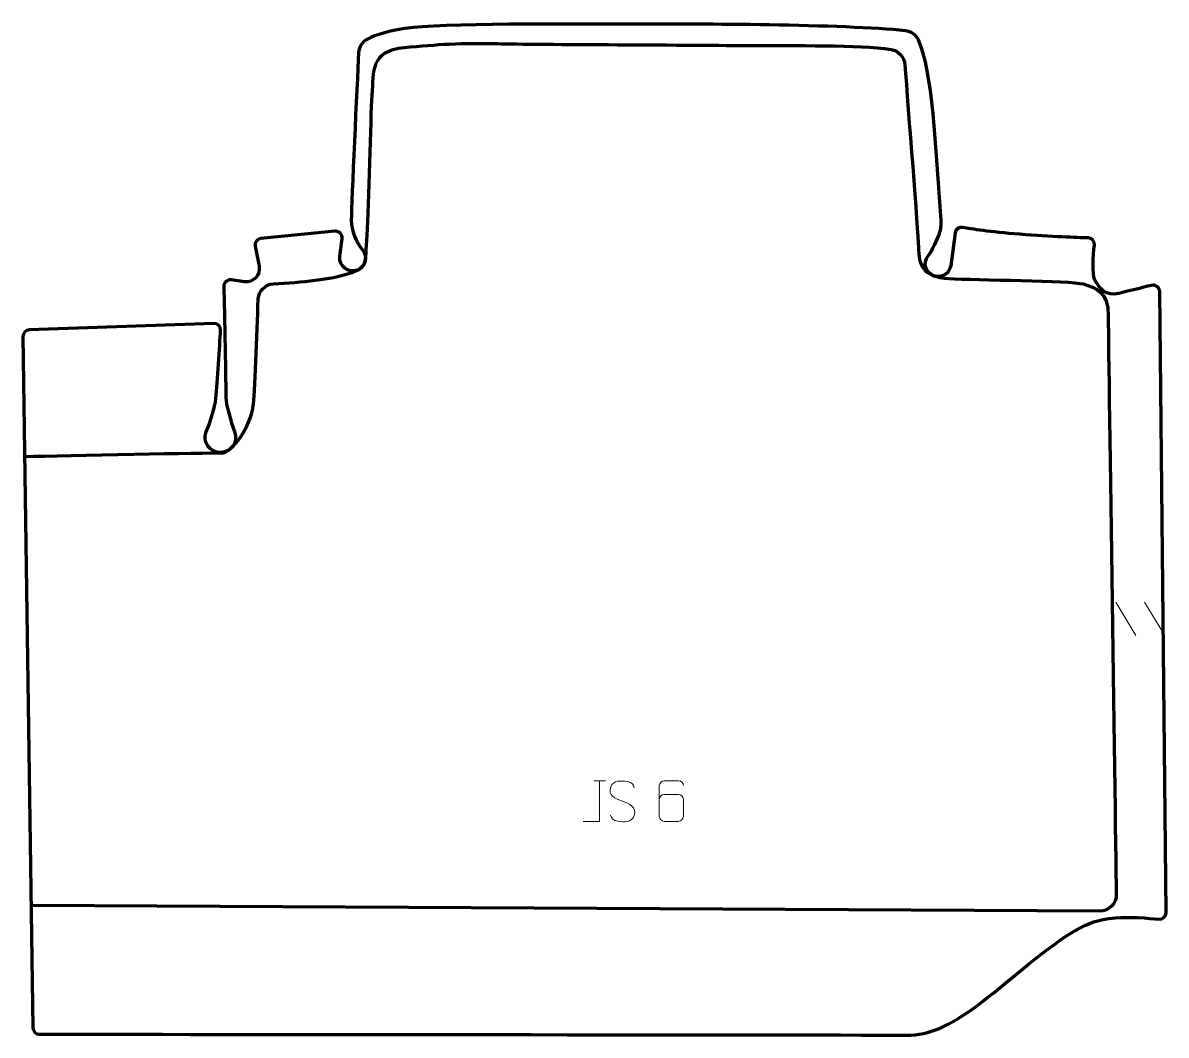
# Model space of a CAD drawing. Header units: millimetres. Extents: x -351 to 350, y -309 to 312.
import ezdxf

# ---------------------------------------------------------------- set-up
doc = ezdxf.new("R2010")
doc.units = ezdxf.units.MM
doc.header["$MEASUREMENT"] = 0
doc.layers.add('layer 1', color=7, linetype='Continuous')
doc.layers.add('layer 2', color=7, linetype='Continuous')

msp = doc.modelspace()

# ---------------------------------------------------------------- linework, layer by layer
at = {"layer": 'layer 1', "color": 230, "lineweight": 200}
msp.add_open_spline([(-345.1095, -304.7586), (-345.1095, -304.7586), (-351.177, 119.3443), (-351.177, 119.3443), (-351.177, 119.3443), (-351.2082, 121.5207), (-349.4933, 123.3228), (-347.318, 123.3991), (-347.318, 123.3991), (-347.318, 123.3991), (-234.017, 127.3843), (-234.017, 127.3843), (-234.017, 127.3843), (-231.6586, 127.4676), (-229.7412, 125.5017), (-229.8836, 123.1459), (-229.8836, 123.1459), (-230.454, 113.7209), (-231.8301, 91.597), (-232.774, 81.4877), (-232.774, 81.4877), (-233.353, 75.2845), (-236.0535, 67.5446), (-238.6911, 60.8523), (-238.6911, 60.8523), (-241.1366, 54.6473), (-236.4213, 47.9688), (-229.7553, 48.1837), (-229.7553, 48.1837), (-229.7553, 48.1837), (-229.6957, 48.1854), (-229.6957, 48.1854), (-229.6957, 48.1854), (-223.4821, 48.3857), (-219.2126, 54.5206), (-221.1967, 60.4123), (-221.1967, 60.4123), (-223.8359, 68.2495), (-226.6991, 77.6015), (-226.6632, 81.9931), (-226.6632, 81.9931), (-226.608, 88.7227), (-227.5868, 135.045), (-227.9091, 150.0489), (-227.9091, 150.0489), (-227.962, 152.507), (-225.8059, 154.4279), (-223.3701, 154.096), (-223.3701, 154.096), (-223.3701, 154.096), (-215.2191, 152.9854), (-215.2191, 152.9854), (-215.2191, 152.9854), (-209.793, 152.2463), (-205.2446, 157.0553), (-206.285, 162.4322), (-206.285, 162.4322), (-206.285, 162.4322), (-208.6573, 174.6917), (-208.6573, 174.6917), (-208.6573, 174.6917), (-209.1051, 177.005), (-207.4663, 179.2019), (-205.1216, 179.4325), (-205.1216, 179.4325), (-205.1216, 179.4325), (-159.717, 183.8969), (-159.717, 183.8969), (-159.717, 183.8969), (-157.1741, 184.1467), (-155.0519, 181.9808), (-155.3538, 179.4432), (-155.3538, 179.4432), (-155.3538, 179.4432), (-156.74, 168.4112), (-156.74, 168.4112), (-156.74, 168.4112), (-157.4424, 162.5094), (-151.6193, 157.976), (-146.0702, 160.1048), (-146.0702, 160.1048), (-146.0702, 160.1048), (-146.0691, 160.1051), (-146.0691, 160.1051), (-146.0691, 160.1051), (-140.9907, 162.0529), (-139.3451, 168.4397), (-142.8723, 172.5807), (-142.8723, 172.5807), (-146.5741, 176.9268), (-149.7677, 184.5679), (-149.7173, 190.7265), (-149.7173, 190.7265), (-149.6252, 201.968), (-146.1511, 273.7831), (-145.1926, 293.426), (-145.1926, 293.426), (-145.0179, 296.9973), (-142.9549, 300.2116), (-139.7642, 301.8255), (-139.7642, 301.8255), (-134.9572, 304.2573), (-126.2698, 307.3556), (-111.5544, 308.9374), (-111.5544, 308.9374), (-85.1615, 311.7746), (-0.0937, 310.8), (29.8857, 310.9708), (29.8857, 310.9708), (58.4781, 311.1338), (153.3447, 310.8802), (190.283, 306.9326), (190.283, 306.9326), (193.7408, 306.5631), (196.7735, 304.4222), (198.2386, 301.2686), (198.2386, 301.2686), (207.1183, 282.1531), (208.7502, 236.6546), (212.1888, 190.526), (212.1888, 190.526), (212.388, 187.8501), (212.0689, 185.155), (211.1965, 182.6178), (211.1965, 182.6178), (209.5872, 177.9374), (207.0051, 172.4163), (204.1534, 168.7593), (204.1534, 168.7593), (200.9354, 164.6324), (202.5914, 158.5624), (207.4925, 156.7273), (207.4925, 156.7273), (207.5772, 156.6956), (207.6617, 156.6641), (207.7461, 156.6328), (207.7461, 156.6328), (212.3592, 154.9182), (217.376, 157.9111), (218.082, 162.7815), (218.082, 162.7815), (218.082, 162.7815), (220.7559, 182.9064), (220.7559, 182.9064), (220.7559, 182.9064), (221.082, 185.157), (223.2151, 186.6858), (225.4501, 186.2639), (225.4501, 186.2639), (230.8353, 185.2478), (241.8743, 183.5211), (260.4649, 182.0925), (260.4649, 182.0925), (280.5112, 180.5517), (295.4108, 180.0282), (302.3943, 179.8542), (302.3943, 179.8542), (304.7328, 179.7959), (306.5202, 177.752), (306.2638, 175.4263), (306.2638, 175.4263), (305.5668, 169.1037), (304.6532, 157.7101), (306.5892, 153.9571), (306.5892, 153.9571), (309.3216, 148.661), (313.1686, 143.9108), (321.2336, 145.7876), (321.2336, 145.7876), (326.5402, 147.0227), (335.7004, 149.3074), (341.346, 150.7259), (341.346, 150.7259), (343.8553, 151.3567), (346.2914, 149.4743), (346.3178, 146.8871), (346.3178, 146.8871), (346.3178, 146.8871), (350.2367, -234.1148), (350.2367, -234.1148), (350.2367, -234.1148), (350.2613, -236.495), (348.2174, -238.3695), (345.8486, -238.137), (345.8486, -238.137), (339.373, -237.5008), (327.2298, -236.5303), (319.2061, -237.2467), (319.2061, -237.2467), (307.8172, -238.2637), (298.0917, -239.5718), (265.6768, -265.9536), (265.6768, -265.9536), (239.0925, -287.5898), (227.1619, -298.1441), (211.1424, -305.1188), (211.1424, -305.1188), (204.8325, -307.8661), (198.0151, -309.2546), (191.1334, -309.2352), (191.1334, -309.2352), (122.3537, -309.0426), (-296.0306, -308.7343), (-341.1158, -308.7012), (-341.1158, -308.7012), (-343.3016, -308.6999), (-345.0784, -306.944), (-345.1095, -304.7586)], degree=3, knots=[0, 0, 0, 0, 0.01886792, 0.01886792, 0.01886792, 0.01886792, 0.03773585, 0.03773585, 0.03773585, 0.03773585, 0.05660377, 0.05660377, 0.05660377, 0.05660377, 0.0754717, 0.0754717, 0.0754717, 0.0754717, 0.09433962, 0.09433962, 0.09433962, 0.09433962, 0.11320755, 0.11320755, 0.11320755, 0.11320755, 0.13207547, 0.13207547, 0.13207547, 0.13207547, 0.1509434, 0.1509434, 0.1509434, 0.1509434, 0.16981132, 0.16981132, 0.16981132, 0.16981132, 0.18867925, 0.18867925, 0.18867925, 0.18867925, 0.20754717, 0.20754717, 0.20754717, 0.20754717, 0.22641509, 0.22641509, 0.22641509, 0.22641509, 0.24528302, 0.24528302, 0.24528302, 0.24528302, 0.26415094, 0.26415094, 0.26415094, 0.26415094, 0.28301887, 0.28301887, 0.28301887, 0.28301887, 0.30188679, 0.30188679, 0.30188679, 0.30188679, 0.32075472, 0.32075472, 0.32075472, 0.32075472, 0.33962264, 0.33962264, 0.33962264, 0.33962264, 0.35849057, 0.35849057, 0.35849057, 0.35849057, 0.37735849, 0.37735849, 0.37735849, 0.37735849, 0.39622642, 0.39622642, 0.39622642, 0.39622642, 0.41509434, 0.41509434, 0.41509434, 0.41509434, 0.43396226, 0.43396226, 0.43396226, 0.43396226, 0.45283019, 0.45283019, 0.45283019, 0.45283019, 0.47169811, 0.47169811, 0.47169811, 0.47169811, 0.49056604, 0.49056604, 0.49056604, 0.49056604, 0.50943396, 0.50943396, 0.50943396, 0.50943396, 0.52830189, 0.52830189, 0.52830189, 0.52830189, 0.54716981, 0.54716981, 0.54716981, 0.54716981, 0.56603774, 0.56603774, 0.56603774, 0.56603774, 0.58490566, 0.58490566, 0.58490566, 0.58490566, 0.60377358, 0.60377358, 0.60377358, 0.60377358, 0.62264151, 0.62264151, 0.62264151, 0.62264151, 0.64150943, 0.64150943, 0.64150943, 0.64150943, 0.66037736, 0.66037736, 0.66037736, 0.66037736, 0.67924528, 0.67924528, 0.67924528, 0.67924528, 0.69811321, 0.69811321, 0.69811321, 0.69811321, 0.71698113, 0.71698113, 0.71698113, 0.71698113, 0.73584906, 0.73584906, 0.73584906, 0.73584906, 0.75471698, 0.75471698, 0.75471698, 0.75471698, 0.77358491, 0.77358491, 0.77358491, 0.77358491, 0.79245283, 0.79245283, 0.79245283, 0.79245283, 0.81132075, 0.81132075, 0.81132075, 0.81132075, 0.83018868, 0.83018868, 0.83018868, 0.83018868, 0.8490566, 0.8490566, 0.8490566, 0.8490566, 0.86792453, 0.86792453, 0.86792453, 0.86792453, 0.88679245, 0.88679245, 0.88679245, 0.88679245, 0.90566038, 0.90566038, 0.90566038, 0.90566038, 0.9245283, 0.9245283, 0.9245283, 0.9245283, 0.94339623, 0.94339623, 0.94339623, 0.94339623, 0.96226415, 0.96226415, 0.96226415, 0.96226415, 1, 1, 1, 1], dxfattribs=at)
at = {"layer": 'layer 1', "color": 250, "lineweight": 9}
for points in [[(319.3154, -43.5291), (319.3154, -43.5291), (331.6797, -64.0734), (331.6797, -64.0734)], [(337.0453, -43.5291), (337.0453, -43.5291), (349.4096, -64.0734), (349.4096, -64.0734)], [(-0.9166, -153.2036), (-0.9166, -153.2036), (6.2516, -153.2036), (6.2516, -153.2036)]]:
    msp.add_open_spline(points, degree=3, dxfattribs=at)
for points, knots in [([(-7.3545, -178.1572), (-7.3545, -178.1572), (2.6675, -178.1572), (2.6675, -178.1572), (2.6675, -178.1572), (2.6675, -178.1572), (2.6675, -153.2036), (2.6675, -153.2036)], [0, 0, 0, 0, 0.33333333, 0.33333333, 0.33333333, 0.33333333, 1, 1, 1, 1]), ([(16.6675, -165.6804), (12.4192, -164.21), (7.5111, -162.4142), (9.5162, -156.8939), (9.5162, -156.8939), (11.0197, -152.754), (16.2333, -153.1425), (19.8369, -153.7436), (19.8369, -153.7436), (22.6975, -154.2208), (23.5622, -155.434), (23.8728, -157.5181)], [0, 0, 0, 0, 0.25, 0.25, 0.25, 0.25, 0.5, 0.5, 0.5, 0.5, 1, 1, 1, 1]), ([(54.0974, -156.1397), (54.0733, -154.8002), (52.7171, -153.147), (51.1452, -153.1813), (51.1452, -153.1813), (48.1604, -153.1816), (45.1752, -153.1816), (42.1898, -153.1813), (42.1898, -153.1813), (40.9707, -153.1664), (39.2425, -154.604), (39.2375, -156.1397), (39.2375, -156.1397), (39.2378, -162.5002), (39.2378, -168.861), (39.2375, -175.2217), (39.2375, -175.2217), (39.2422, -176.3846), (40.9707, -178.1557), (42.1898, -178.1801), (42.1898, -178.1801), (45.1752, -178.1798), (48.1604, -178.1798), (51.1452, -178.1801), (51.1452, -178.1801), (52.4233, -178.1363), (54.093, -176.5218), (54.0974, -175.2217), (54.0974, -175.2217), (54.0974, -171.6384), (54.0974, -168.0553), (54.0974, -164.4726), (54.0974, -164.4726), (54.0589, -162.9944), (52.4762, -161.5615), (51.1452, -161.5635), (51.1452, -161.5635), (48.1604, -161.5632), (45.1752, -161.5632), (42.1898, -161.5635), (42.1898, -161.5635), (40.8603, -161.5585), (39.2173, -163.0658), (39.259, -164.4943)], [0, 0, 0, 0, 0.08333333, 0.08333333, 0.08333333, 0.08333333, 0.16666667, 0.16666667, 0.16666667, 0.16666667, 0.25, 0.25, 0.25, 0.25, 0.33333333, 0.33333333, 0.33333333, 0.33333333, 0.41666667, 0.41666667, 0.41666667, 0.41666667, 0.5, 0.5, 0.5, 0.5, 0.58333333, 0.58333333, 0.58333333, 0.58333333, 0.66666667, 0.66666667, 0.66666667, 0.66666667, 0.75, 0.75, 0.75, 0.75, 0.83333333, 0.83333333, 0.83333333, 0.83333333, 1, 1, 1, 1]), ([(16.6675, -165.6805), (20.6861, -167.3272), (25.7156, -169.2155), (23.8816, -174.5758), (23.8816, -174.5758), (22.4218, -178.8422), (17.511, -178.5855), (13.7849, -178.0308), (13.7849, -178.0308), (11.0349, -177.621), (9.814, -176.4075), (9.436, -174.2953)], [0, 0, 0, 0, 0.25, 0.25, 0.25, 0.25, 0.5, 0.5, 0.5, 0.5, 1, 1, 1, 1])]:
    msp.add_open_spline(points, degree=3, knots=knots, dxfattribs=at)
at = {"layer": 'layer 2', "color": 142, "lineweight": 200}
msp.add_open_spline([(-350.124, 45.7469), (-324.5532, 46.4243), (-237.104, 48.1524), (-229.7232, 47.9156), (-229.7232, 47.9156), (-222.3419, 47.6787), (-211.7464, 64.3266), (-209.8533, 76.5631), (-209.8533, 76.5631), (-208.9786, 82.2164), (-207.4683, 122.1487), (-206.8254, 142.0044), (-206.8254, 142.0044), (-206.6578, 147.183), (-202.5614, 151.3784), (-197.3876, 151.6574), (-197.3876, 151.6574), (-179.9312, 152.5984), (-161.9517, 154.4959), (-151.5117, 157.9655), (-151.5117, 157.9655), (-139.2263, 162.0486), (-141.3104, 162.9621), (-139.9635, 181.4789), (-139.9635, 181.4789), (-138.6166, 199.9953), (-137.8841, 252.8827), (-136.8678, 267.5172), (-136.8678, 267.5172), (-135.8515, 282.1518), (-137.8406, 294.7189), (-117.2054, 296.6419), (-117.2054, 296.6419), (-96.5702, 298.5646), (-82.2172, 299.6422), (-59.9091, 299.0612), (-59.9091, 299.0612), (-37.601, 298.4802), (63.6014, 298.2015), (95.0756, 297.8678), (95.0756, 297.8678), (122.3707, 297.5783), (161.2163, 298.5996), (181.5471, 295.4117), (181.5471, 295.4117), (186.1459, 294.6908), (189.6302, 290.8845), (189.9584, 286.2413), (189.9584, 286.2413), (191.8757, 259.0995), (198.0675, 183.8541), (198.256, 174.2257), (198.256, 174.2257), (198.4667, 163.466), (200.497, 155.9784), (216.9243, 154.9474), (216.9243, 154.9474), (233.352, 153.9164), (291.6229, 153.7378), (299.3747, 151.5827), (299.3747, 151.5827), (307.1269, 149.427), (314.8714, 146.3755), (314.7563, 132.3312), (314.7563, 132.3312), (314.653, 119.7166), (318.8294, -165.1244), (319.6805, -222.9839), (319.6805, -222.9839), (319.763, -228.5841), (315.2303, -233.1593), (309.6296, -233.1303), (309.6296, -233.1303), (309.6296, -233.1303), (-346.1828, -229.7249), (-346.1828, -229.7249)], degree=3, knots=[0, 0, 0, 0, 0.05, 0.05, 0.05, 0.05, 0.1, 0.1, 0.1, 0.1, 0.15, 0.15, 0.15, 0.15, 0.2, 0.2, 0.2, 0.2, 0.25, 0.25, 0.25, 0.25, 0.3, 0.3, 0.3, 0.3, 0.35, 0.35, 0.35, 0.35, 0.4, 0.4, 0.4, 0.4, 0.45, 0.45, 0.45, 0.45, 0.5, 0.5, 0.5, 0.5, 0.55, 0.55, 0.55, 0.55, 0.6, 0.6, 0.6, 0.6, 0.65, 0.65, 0.65, 0.65, 0.7, 0.7, 0.7, 0.7, 0.75, 0.75, 0.75, 0.75, 0.8, 0.8, 0.8, 0.8, 0.85, 0.85, 0.85, 0.85, 0.9, 0.9, 0.9, 0.9, 1, 1, 1, 1], dxfattribs=at)

doc.saveas('drawing.dxf')
